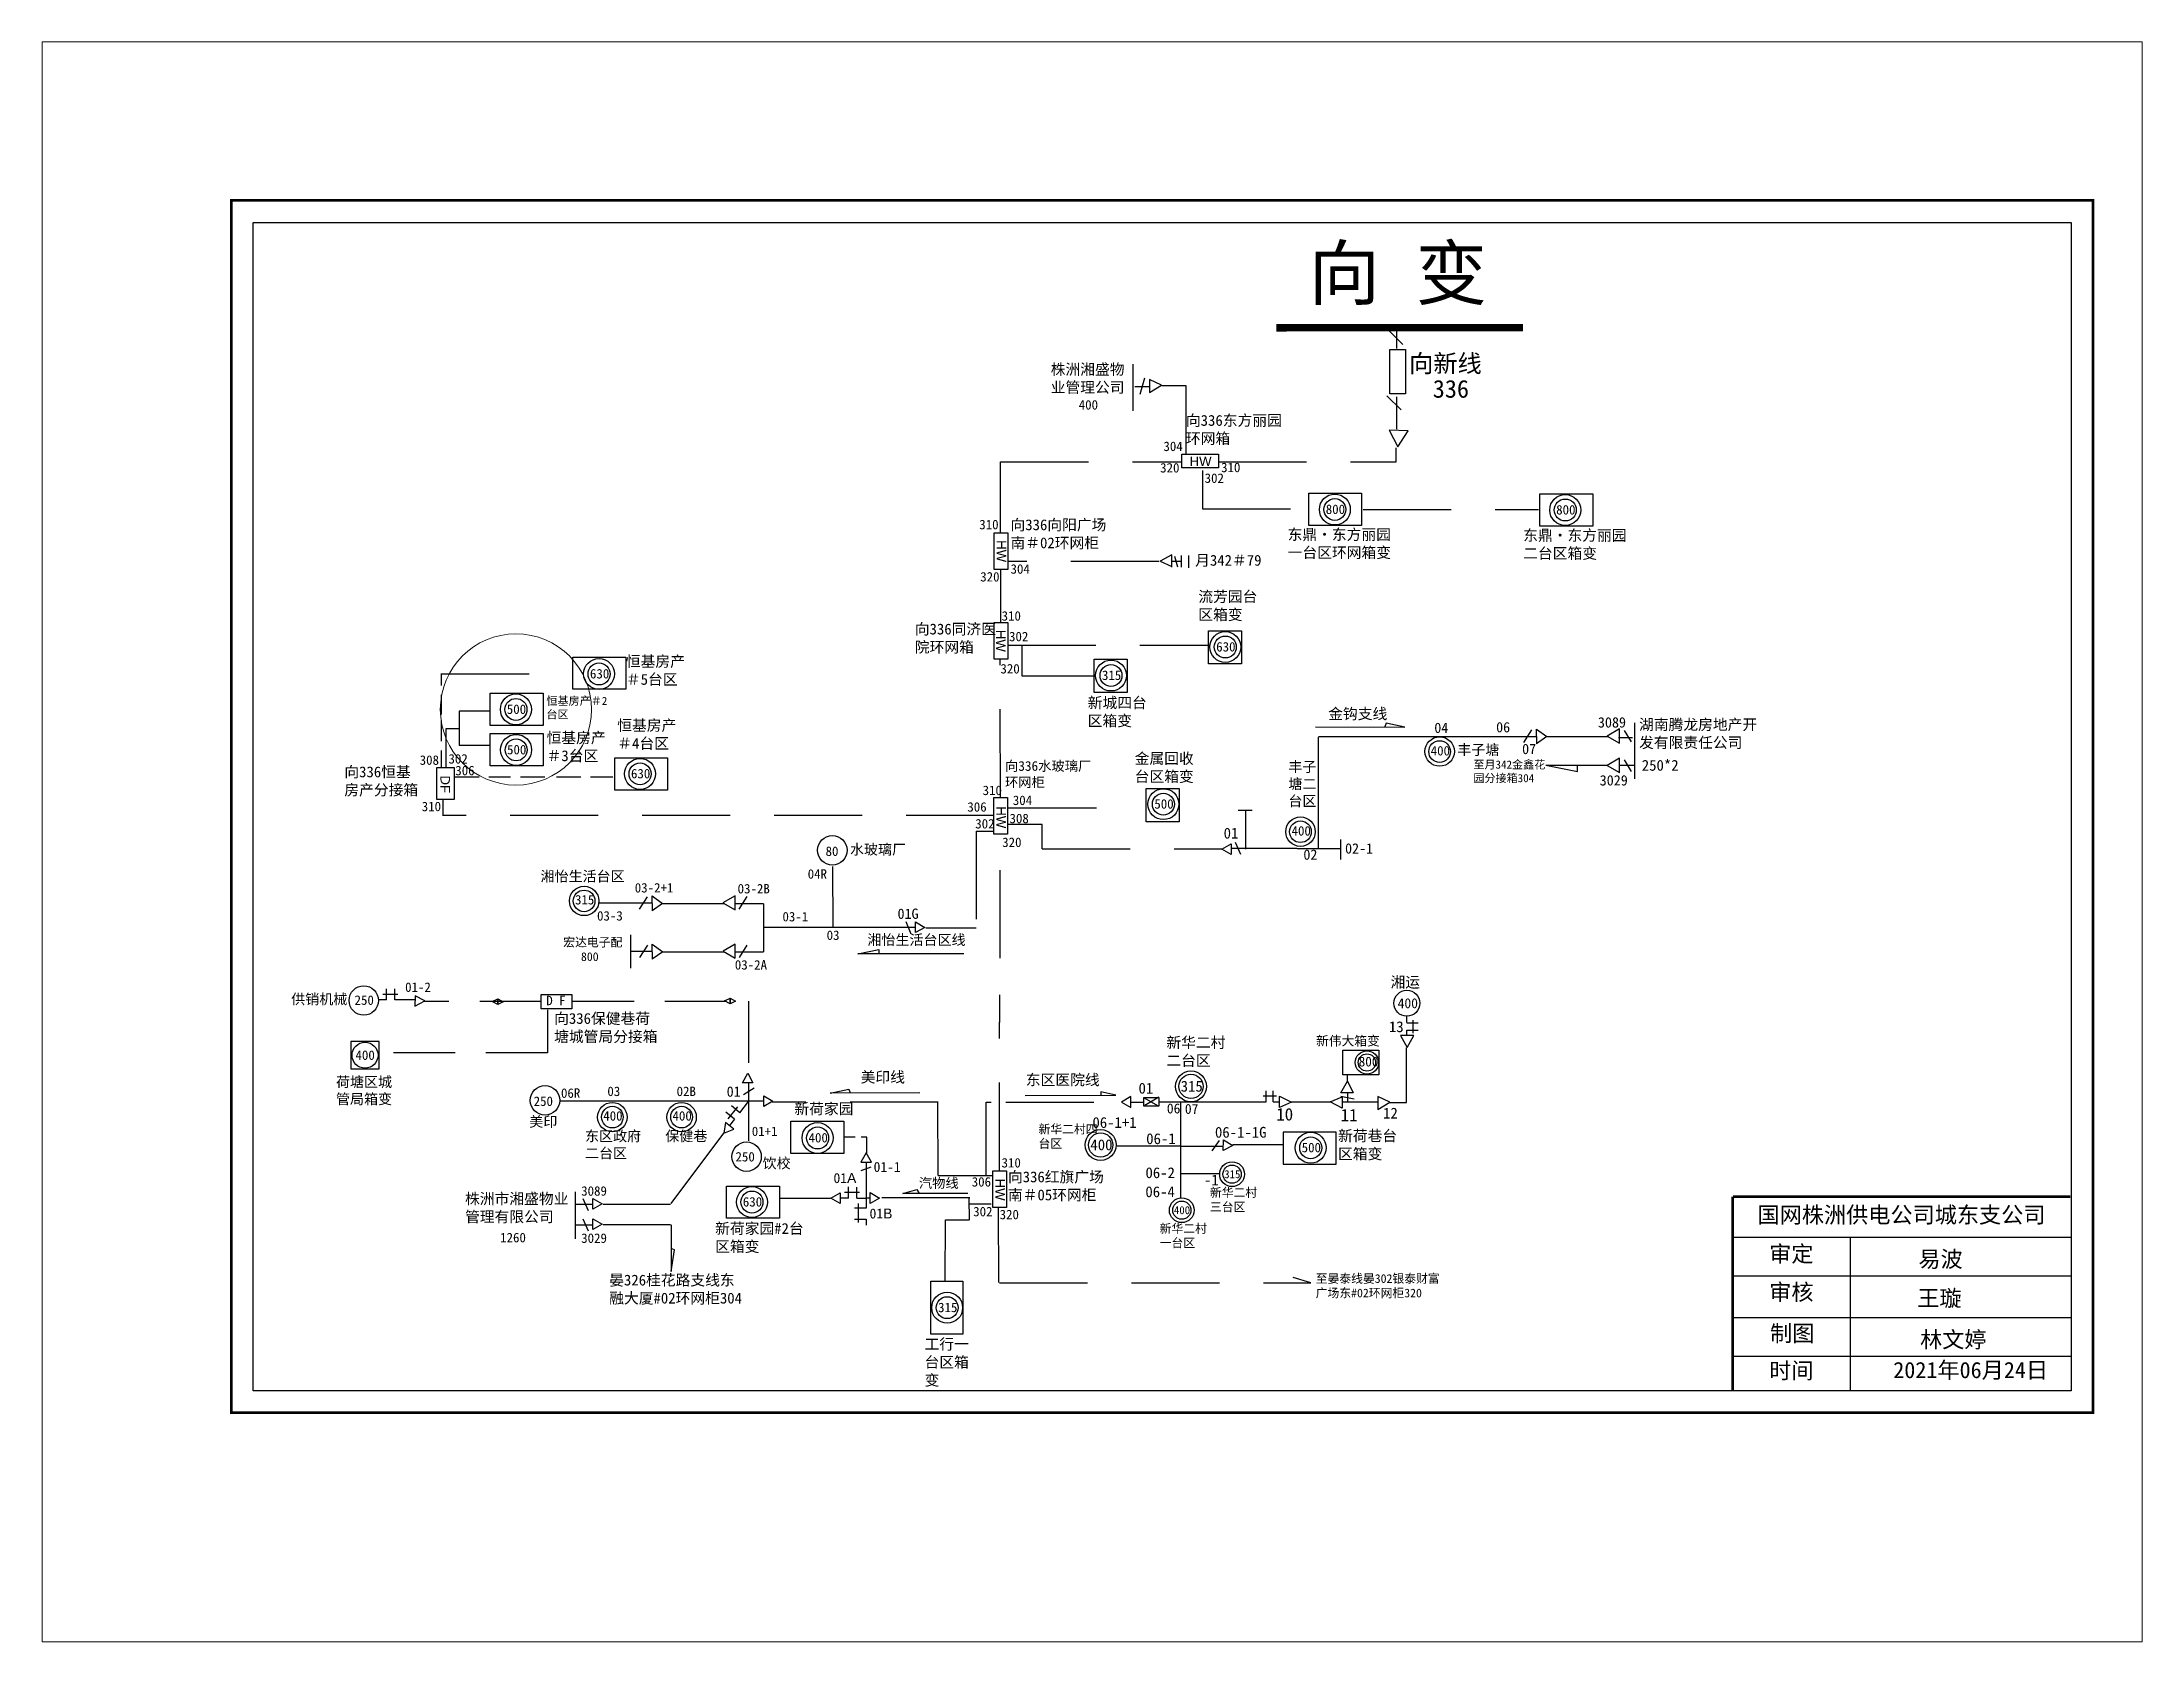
# Paper-space layout '布局1' of a CAD drawing. Extents: x 27 to 240, y 20 to 183.
# The model-space entities are those that its viewports show. They can reach past a viewport. Long polylines and large blocks are cut down to what shows.
import ezdxf

# ---------------------------------------------------------------- set-up
doc = ezdxf.new("R2010")
doc.units = 0
doc.header["$LTSCALE"] = 0.774411
doc.linetypes.add('ACAD_ISO02W100', pattern=[15, 12, -3])
doc.linetypes.add('DASHED2', pattern=[9.525, 6.35, -3.175])
doc.layers.get('0').update_dxf_attribs({"linetype": 'CONTINUOUS'})
doc.layers.add('0-RefEdit0', color=7, linetype='CONTINUOUS')
doc.layers.add('Layer2', color=1, linetype='CONTINUOUS')
doc.styles.add('SimSun_txtstyle_1.75_0_0', font='simsun.ttc', dxfattribs={"height": 1.748})
doc.styles.get("Standard").update_dxf_attribs({"font": '', "height": 2.5})
doc.styles.add('字体', font='simkai_0.ttf', dxfattribs={"height": 2.5})
doc.styles.add('宋体_txtstyle_2.00_0_0', font='SIMSUN.TTC', dxfattribs={"height": 2})
doc.styles.add('楷体_GB2312_txtstyle_1.50_0_0', font='SIMKAI.TTF', dxfattribs={"height": 1.5})
doc.styles.add('楷体_GB2312_txtstyle_3.00_0_0', font='simkai_0.ttf', dxfattribs={"height": 3})
doc.styles.get('Standard').set_extended_font_data('SimSun')

# ---------------------------------------------------------------- blocks, each defined once
blk = doc.blocks.new('A$C7642189F')
at = {"linetype": 'Continuous'}
for radius in [3.58, 2.63]:
    blk.add_circle((3.58, 3.58), radius, dxfattribs=at)

msp = doc.modelspace()

# ---------------------------------------------------------------- linework, layer by layer
at = {"linetype": 'Continuous'}
for p, q in [((182.78, 230.95), (180.18, 233.55)), ((182.47, 218.83), (179.87, 221.43)), ((8.43, 163.22), (14.12, 163.22)), ((8.46, 163.21), (8.46, 156.87)), ((166.65, 160.26), (183.2, 160.23)), ((179.73, 160.98), (179.5, 160.26)), ((183.2, 160.23), (179.73, 160.98)), ((206.59, 159.71), (205.12, 157.41)), ((207.49, 158.48), (207.49, 159.88)), ((8.43, 156.89), (14.12, 156.89)), ((167.2, 158.48), (207.49, 158.48)), ((167.22, 137.88), (167.22, 158.39)), ((207.49, 158.48), (207.49, 157.15)), ((7.49, 151.06), (12.16, 151.06)), ((13.92, 151.06), (17.91, 151.06)), ((19.75, 151.06), (24.27, 151.06)), ((26.41, 151.06), (30.94, 151.06)), ((32.7, 151.06), (36.84, 151.06)), ((152.37, 144.91), (154.95, 144.91)), ((151.14, 137.86), (163.2, 137.86)), ((43.2, 128.88), (41.72, 126.59)), ((44.1, 127.66), (44.1, 129.05)), ((44.1, 129.05), (46.02, 127.66)), ((61.59, 128.91), (60.12, 126.61)), ((44.1, 127.66), (44.1, 126.32)), ((46.02, 127.66), (44.1, 126.32)), ((92.6, 123.24), (64.67, 123.2)), ((43.22, 119.94), (41.75, 117.65)), ((44.13, 118.72), (44.13, 120.12)), ((44.13, 120.12), (46.05, 118.72)), ((44.13, 118.72), (44.13, 117.38)), ((46.05, 118.72), (44.13, 117.38)), ((61.62, 119.97), (60.15, 117.67)), ((82.09, 118.36), (85.97, 119.14)), ((101.67, 118.36), (82.09, 118.36)), ((85.97, 119.14), (85.97, 118.36)), ((-4.96, 109.82), (-6.45, 109.82)), ((-2.88, 110.86), (-5.67, 110.86)), ((-4.96, 109.82), (-4.96, 111.9)), ((-3.43, 109.82), (-3.43, 111.85)), ((0.29, 110.58), (0.25, 108.68)), ((0.25, 108.68), (2.11, 109.66)), ((2.11, 109.66), (0.29, 110.58)), ((14.57, 109.54), (15.57, 110.03)), ((15.57, 108.99), (14.57, 109.54)), ((15.57, 110.03), (15.57, 108.99)), ((15.59, 109.01), (15.59, 110.05)), ((15.59, 110.05), (16.6, 109.5)), ((16.6, 109.5), (15.59, 109.01)), ((57.5, 109.65), (58.51, 110.13)), ((58.51, 109.09), (57.5, 109.65)), ((58.51, 110.13), (58.51, 109.09)), ((58.53, 109.12), (58.53, 110.16)), ((58.53, 110.16), (59.53, 109.6)), ((59.53, 109.6), (58.53, 109.12)), ((183.56, 105.67), (183.56, 106.79)), ((183.56, 105.59), (185.62, 105.59)), ((184.67, 106.1), (184.67, 103.7)), ((184.81, 103.25), (182.4, 103.25)), ((182.4, 103.25), (183.59, 101.03)), ((183.56, 104.25), (185.61, 104.25)), ((183.56, 103.27), (183.56, 104.25)), ((183.59, 101.03), (184.81, 103.25)), ((60.79, 94.49), (61.8, 96.32)), ((62.69, 94.49), (60.79, 94.49)), ((61.8, 96.32), (62.69, 94.49)), ((61.9, 94.54), (61.9, 83.81)), ((76.99, 92.61), (80.46, 93.36)), ((80.46, 93.36), (80.69, 92.64)), ((59.85, 90.05), (58.09, 87.88)), ((60.31, 88.96), (58.74, 90.24)), ((93.54, 92.65), (76.99, 92.61)), ((113.01, 92.19), (129.76, 92.22)), ((127.01, 92.83), (127.01, 92.22)), ((129.76, 92.22), (127.01, 92.83)), ((137.79, 90.98), (157.55, 90.98)), ((141.74, 90.97), (141.74, 73.31)), ((157.02, 92.12), (159.43, 92.12)), ((157.54, 91), (157.54, 93.06)), ((158.87, 91), (158.87, 93.05)), ((158.87, 90.98), (160.05, 90.98)), ((162.28, 90.98), (169.35, 90.98)), ((171.6, 90.98), (178.11, 90.98)), ((180.4, 90.96), (178.17, 92)), ((178.17, 92), (178.17, 89.59)), ((178.17, 89.59), (180.4, 90.96)), ((59.34, 87.78), (57.73, 89.09)), ((59.34, 87.78), (58.41, 86.62)), ((141.76, 82.83), (149.41, 82.83)), ((147.55, 81.93), (148.92, 83.88)), ((83.64, 79.66), (83.64, 71.36)), ((141.76, 77.75), (148.79, 77.75)), ((82.43, 74.27), (79.64, 74.27)), ((80.35, 73.23), (80.35, 75.31)), ((81.89, 73.23), (81.89, 75.25)), ((90.39, 74.04), (92.99, 74.8)), ((102.45, 74.04), (90.39, 74.04)), ((92.99, 74.8), (93.45, 74.04)), ((33.06, 72.01), (29.88, 72.01)), ((80.35, 73.23), (78.87, 73.23)), ((83.64, 71.36), (81.48, 71.36)), ((82.22, 68.68), (82.22, 72.19)), ((84.39, 73.23), (83.66, 73.23)), ((102.6, 73.27), (102.65, 69.15)), ((33.06, 68.23), (29.88, 68.23)), ((81.48, 69.35), (83.64, 69.35)), ((83.64, 69.35), (83.64, 68.23)), ((243.8, 65.98), (306.16, 65.98)), ((265.44, 65.97), (265.44, 37.64)), ((243.8, 58.88), (306.16, 58.88)), ((243.8, 51.13), (306.16, 51.13)), ((243.8, 44.02), (306.16, 44.02))]:
    msp.add_line(p, q, dxfattribs=at)
at = {"linetype": 'ACAD_ISO02W100'}
for p, q in [((181.67, 230.16), (181.68, 234.22)), ((225.59, 161.05), (225.59, 150.71)), ((209.21, 153.18), (220.49, 153.18))]:
    msp.add_line(p, q, dxfattribs=at)
for p, q in [((132.89, 227.3), (132.89, 218.7)), ((133.3, 223.19), (135.94, 223.19)), ((135.1, 224.73), (134.23, 221.67)), ((135.97, 224.46), (135.97, 222.06)), ((138.21, 223.43), (135.97, 224.46)), ((135.97, 222.06), (138.21, 223.43)), ((138.25, 223.34), (142.72, 223.34)), ((153.79, 137.67), (153.79, 144.93)), ((149.35, 137.71), (151.07, 138.7)), ((151.07, 136.71), (149.35, 137.71)), ((151.07, 138.7), (151.07, 136.71)), ((77.55, 123.35), (77.49, 134.5)), ((44.07, 127.71), (34.25, 127.71)), ((64.66, 127.61), (64.66, 118.69)), ((92.73, 122.26), (92.79, 124.25)), ((92.79, 124.25), (94.48, 123.21)), ((94.48, 123.21), (92.73, 122.26)), ((64.69, 91.12), (27.09, 91.12)), ((64.71, 90.14), (64.71, 92.12)), ((64.71, 92.12), (66.43, 91.13)), ((66.43, 91.13), (64.71, 90.14)), ((132.55, 91.96), (130.83, 90.97)), ((130.83, 90.97), (132.55, 89.98)), ((132.55, 89.98), (132.55, 91.96)), ((57.65, 87.2), (57.34, 85.24)), ((57.34, 85.24), (59.19, 85.94)), ((59.19, 85.94), (57.65, 87.2)), ((83.62, 81.55), (82.63, 79.83)), ((84.62, 79.83), (83.62, 81.55)), ((141.76, 82.83), (130.03, 82.83)), ((82.63, 79.83), (84.62, 79.83)), ((77.13, 73.22), (78.85, 74.21)), ((78.85, 74.21), (78.85, 72.23)), ((84.41, 72.24), (84.41, 74.22)), ((84.41, 74.22), (86.13, 73.23)), ((33.14, 73.15), (34.86, 72.16)), ((33.14, 71.17), (33.14, 73.15)), ((34.86, 72.16), (33.14, 71.17)), ((78.85, 72.23), (77.13, 73.22)), ((86.13, 73.23), (84.41, 72.24)), ((33.14, 67.39), (33.14, 69.38)), ((33.14, 69.38), (34.86, 68.39)), ((34.86, 68.39), (33.14, 67.39))]:
    msp.add_line(p, q)
at = {"linetype": 'DASHED2'}
for p, q in [((142.72, 223.34), (142.72, 210.61)), ((108.45, 196.1), (108.45, 209.28)), ((108.45, 209.28), (142, 209.28)), ((145.8, 207.62), (145.8, 200.57)), ((148.74, 209.28), (181.57, 209.28)), ((145.8, 200.57), (165.26, 200.57)), ((175.49, 200.42), (207.87, 200.42)), ((109.8, 175.39), (146.99, 175.39)), ((112.38, 175.38), (112.38, 169.7)), ((108.44, 147.3), (108.42, 172.72)), ((5.13, 170.06), (29.42, 170.06)), ((112.38, 169.7), (126.04, 169.7)), ((209.42, 158.48), (220.79, 158.48)), ((109.92, 145.32), (134.05, 145.32)), ((103.98, 141.02), (103.98, 123.08)), ((103.98, 141.02), (107.25, 141.02)), ((108.42, 117.54), (108.42, 140.61)), ((116.15, 137.75), (149.32, 137.75)), ((151.85, 138.99), (152.82, 136.76)), ((46.02, 127.66), (57.39, 127.66)), ((64.66, 127.61), (59.4, 127.61)), ((91.95, 121.99), (91.04, 124.25)), ((40.1, 121.86), (40.1, 115.71)), ((103.98, 123.1), (94.65, 123.1)), ((44.16, 118.77), (40.18, 118.77)), ((46.05, 118.72), (57.42, 118.72)), ((64.69, 118.67), (59.43, 118.67)), ((108.25, 78.3), (108.3, 105.7)), ((183.5, 90.88), (183.5, 100.95)), ((62.97, 93.55), (61, 92.27)), ((96.92, 90.97), (66.29, 90.97)), ((96.93, 77.39), (96.91, 90.97)), ((105.79, 90.97), (106.77, 90.97)), ((105.8, 77.4), (105.8, 90.93)), ((109.44, 90.97), (130.82, 90.97)), ((180.4, 90.88), (183.5, 90.88)), ((57.3, 85.2), (47.49, 72.12)), ((151.41, 83.09), (160.82, 83.09)), ((96.93, 77.39), (107.12, 77.39)), ((32.36, 70.87), (31.38, 73.1)), ((35.07, 72.11), (47.5, 72.11)), ((67.6, 73.2), (77.01, 73.2)), ((102.78, 73.27), (86.27, 73.27)), ((106.73, 72.08), (102.67, 72.08)), ((108.15, 57.61), (108.1, 71.44)), ((32.36, 67.1), (31.38, 69.33)), ((35.07, 68.34), (47.5, 68.34)), ((98.22, 69.21), (98.18, 57.88)), ((102.61, 69.16), (98.29, 69.16)), ((108.27, 57.54), (165.83, 57.54))]:
    msp.add_line(p, q, dxfattribs=at)
at = {"color": 7, "linetype": 'Continuous'}
for p, q in [((181.68, 215.27), (181.68, 221.27)), ((181.57, 209.28), (181.57, 211.84)), ((6.07, 160.01), (8.46, 160.01)), ((6.07, 152.7), (6.07, 160.01)), ((163.28, 137.8), (167.87, 137.8)), ((167.84, 137.82), (171.35, 137.82)), ((171.34, 135.75), (171.34, 139.46)), ((-3.46, 109.93), (0.25, 109.93)), ((60.32, 88.97), (61.89, 91.09)), ((132.55, 90.94), (134.89, 90.94)), ((137.63, 90.21), (134.97, 91.74)), ((135.13, 90.37), (137.71, 91.9)), ((81.63, 84.46), (79.51, 84.46)), ((83.75, 84.46), (82.74, 84.46)), ((83.75, 81.36), (83.75, 84.46)), ((84.49, 78.92), (82.65, 78.27)), ((81.9, 73.22), (83.63, 73.22))]:
    msp.add_line(p, q, dxfattribs=at)
at = {"color": 0, "linetype": 'Continuous'}
for p, q in [((140.1, 192.05), (137.94, 190.92)), ((137.94, 190.92), (140.1, 189.9)), ((140.1, 189.79), (140.1, 192.05)), ((143.26, 189.69), (143.26, 191.96)), ((207.49, 159.88), (209.42, 158.48)), ((209.42, 158.48), (207.49, 157.15)), ((29.88, 74.39), (29.88, 65.71)), ((47.6, 68.28), (47.6, 59.66)), ((47.6, 59.66), (48.26, 63.64)), ((48.26, 63.64), (47.61, 63.88)), ((165.78, 57.59), (162.52, 58.54))]:
    msp.add_line(p, q, dxfattribs=at)
at = {"color": 0, "linetype": 'DASHED2'}
for p, q in [((108.49, 189.38), (108.49, 179.45)), ((107.29, 143.89), (5.36, 143.89)), ((5.47, 143.96), (5.47, 146.99)), ((108.32, 105.67), (108.32, 110.76))]:
    msp.add_line(p, q, dxfattribs=at)
at = {"linetype": 'ACAD_ISO02W100', "ltscale": 2}
for p, q in [((223.67, 159.63), (225.01, 157.49)), ((225.25, 158.27), (222.65, 158.27)), ((225.58, 153.14), (222.98, 153.14)), ((223.67, 154.21), (225.01, 152.06))]:
    msp.add_line(p, q, dxfattribs=at)
at = {"color": 0, "linetype": 'ACAD_ISO02W100'}
for p, q in [((116.15, 142.22), (109.78, 142.22)), ((116.15, 137.75), (116.15, 142.22))]:
    msp.add_line(p, q, dxfattribs=at)
at = {"color": 1, "linetype": 'DASHED2'}
msp.add_line((116.15, 142.22), (116.15, 142.22), dxfattribs=at)
at = {"color": 7, "linetype": 'DASHED2', "ltscale": 0.7}
for p, q in [((23.62, 109.52), (2.02, 109.52)), ((29.37, 109.61), (61.76, 109.61)), ((61.88, 109.61), (61.88, 96.06)), ((24.77, 108.02), (24.77, 100.05)), ((24.77, 100.05), (-6.04, 100.05))]:
    msp.add_line(p, q, dxfattribs=at)
at = {"linetype": 'Continuous', "const_width": 0.5}
msp.add_lwpolyline([(-33.64, 257.54), (310.34, 257.54), (310.34, 33.57), (-33.64, 33.57)], close=True, dxfattribs=at)
at = {"linetype": 'Continuous'}
for points in [[(-29.59, 253.49), (306.29, 253.49), (306.29, 37.62), (-29.59, 37.62)], [(183.29, 230.02), (183.29, 221.81), (180.37, 221.81), (180.37, 230.02)], [(141.98, 208.15), (141.98, 210.68), (148.76, 210.68), (148.76, 208.15)], [(165.41, 197.51), (165.41, 203.45), (175.18, 203.45), (175.18, 197.51)], [(208.13, 197.37), (208.13, 203.31), (217.91, 203.31), (217.91, 197.37)], [(107.29, 196.16), (109.81, 196.16), (109.81, 189.38), (107.29, 189.38)], [(107.29, 179.55), (109.81, 179.55), (109.81, 172.76), (107.29, 172.76)], [(29.45, 167.22), (29.45, 173.16), (39.22, 173.16), (39.22, 167.22)], [(14.19, 160.56), (14.19, 166.5), (23.96, 166.5), (23.96, 160.56)], [(14.19, 153.09), (14.19, 159.03), (23.96, 159.03), (23.96, 153.09)], [(37.18, 148.61), (37.18, 154.55), (46.95, 154.55), (46.95, 148.61)], [(107.25, 147.26), (109.78, 147.26), (109.78, 140.47), (107.25, 140.47)], [(79.5, 87.42), (79.5, 81.47), (69.73, 81.47), (69.73, 87.42)], [(160.7, 85.4), (160.7, 79.46), (170.48, 79.46), (170.48, 85.4)], [(107.07, 78.28), (109.6, 78.28), (109.6, 71.49), (107.07, 71.49)], [(57.85, 69.5), (57.85, 75.44), (67.62, 75.44), (67.62, 69.5)], [(95.58, 57.87), (101.52, 57.87), (101.52, 48.1), (95.58, 48.1)]]:
    msp.add_lwpolyline(points, close=True, dxfattribs=at)
for points, const_width in [([(205.02, 234.05), (159.42, 234.02)], 1.38), ([(243.76, 73.48), (243.76, 37.76)], 0.5), ([(243.8, 73.48), (306.16, 73.48)], 0.5)]:
    msp.add_lwpolyline(points, dxfattribs=dict(at, const_width=const_width))
for points in [[(181.88, 212.03), (183.76, 214.96), (180.28, 215.13)], [(151.37, 82.93), (149.62, 81.99), (149.69, 83.98)]]:
    msp.add_lwpolyline(points, close=True)
at = {"linetype": 'DASHED2'}
for points in [[(146.91, 178.04), (153.01, 178.04), (153.01, 171.91), (146.91, 171.91)], [(125.8, 172.77), (131.89, 172.77), (131.89, 166.64), (125.8, 166.64)], [(135.36, 148.87), (141.46, 148.87), (141.46, 142.74), (135.36, 142.74)]]:
    msp.add_lwpolyline(points, close=True, dxfattribs=at)
at = {"linetype": 'ACAD_ISO02W100'}
for points in [[(220.57, 158.59), (222.83, 157.29), (222.83, 159.9)], [(220.57, 153.17), (222.83, 151.87), (222.83, 154.48)], [(57.17, 127.77), (59.43, 126.47), (59.43, 129.07)], [(57.2, 118.83), (59.46, 117.53), (59.46, 120.13)]]:
    msp.add_lwpolyline(points, close=True, dxfattribs=at)
at = {"color": 0, "linetype": 'Continuous'}
msp.add_lwpolyline([(4.32, 152.78), (7.5, 152.78), (7.5, 146.89), (4.32, 146.89)], close=True, dxfattribs=at)
at = {"color": 0, "linetype": 'DASHED2'}
msp.add_lwpolyline([(23.61, 110.83), (29.26, 110.83), (29.26, 108.17), (23.61, 108.17)], close=True, dxfattribs=at)
at = {"color": 0, "linetype": 'ByBlock'}
msp.add_lwpolyline([(-6.33, 102.13), (-11.6, 102.13), (-11.6, 97.12), (-6.33, 97.12)], close=True, dxfattribs=at)
at = {"color": 7}
for points in [[(172.56, 94.82), (173.64, 92.66), (171.35, 92.66)], [(162.24, 90.92), (160.04, 89.98), (160.04, 92.07)], [(169.39, 91), (171.59, 91.93), (171.59, 89.84)]]:
    msp.add_lwpolyline(points, close=True, dxfattribs=at)
at = {"color": 7, "linetype": 'Continuous'}
msp.add_lwpolyline([(134.97, 91.82), (137.71, 91.82), (137.71, 90.21), (134.97, 90.21)], close=True, dxfattribs=at)
for centre, radius in [((170.24, 200.44), 2.86), ((170.24, 200.44), 2.03), ((212.81, 200.35), 2.86), ((212.81, 200.35), 2.03), ((150, 175.04), 2.86), ((150, 175.04), 2.03), ((34.29, 170.06), 2.86), ((34.29, 170.06), 2.03), ((128.88, 169.77), 2.86), ((128.88, 169.77), 2.03), ((18.93, 163.5), 2.86), ((18.93, 163.5), 2.03), ((18.97, 156.03), 2.86), ((18.97, 156.03), 2.03), ((41.87, 151.6), 2.86), ((41.87, 151.6), 2.03), ((138.56, 146), 2.86), ((138.56, 146), 2.03), ((183.55, 109.22), 2.4), ((-8.95, 99.61), 2.4), ((143.66, 93.85), 2.24), ((74.67, 84.33), 2.86), ((74.67, 84.33), 2.03), ((165.78, 82.51), 2.86), ((126.96, 83.03), 2.24), ((165.78, 82.51), 2.03), ((62.54, 72.49), 2.86), ((62.54, 72.49), 2.03), ((98.61, 52.97), 2.86), ((98.61, 52.97), 2.03)]:
    msp.add_circle(centre, radius)
at = {"color": 12, "linetype": 'Continuous', "lineweight": 0, "ltscale": 0.824138, "true_color": 0xc00000}
msp.add_circle((18.93, 163.5), 13.97, dxfattribs=at)
at = {"linetype": 'Continuous'}
for centre, radius in [((189.6, 155.72), 2.72), ((189.6, 155.72), 2), ((163.89, 140.91), 2.72), ((77.39, 137.48), 2.72), ((163.89, 140.91), 2), ((31.53, 128.12), 2.72), ((31.53, 128.12), 2), ((-9.18, 109.73), 2.72), ((24.31, 91.27), 2.72), ((143.66, 93.85), 2.86), ((36.75, 88.18), 2.72), ((36.75, 88.18), 2), ((49.54, 88.18), 2.72), ((49.54, 88.18), 2), ((126.96, 83.03), 2.86), ((61.55, 80.87), 2.72)]:
    msp.add_circle(centre, radius, dxfattribs=at)
at = {"color": 7}
for radius in [2.16, 1.6]:
    msp.add_circle((176.17, 98.27), radius, dxfattribs=at)
at = {"layer": '0-RefEdit0', "color": 0, "linetype": 'DASHED2'}
msp.add_line((137.75, 190.82), (109.91, 190.82), dxfattribs=at)
at = {"layer": '0-RefEdit0', "color": 0, "linetype": 'Continuous'}
for p, q in [((141.79, 190.83), (140.05, 190.83)), ((140.59, 191.84), (141.16, 189.88)), ((141.83, 191.96), (141.83, 189.76))]:
    msp.add_line(p, q, dxfattribs=at)
at = {"layer": '0-RefEdit0', "linetype": 'Continuous'}
for p, q in [((5.11, 170.14), (5.11, 167.92)), ((5.11, 166.23), (5.11, 162.55)), ((5.11, 161.48), (5.11, 157.65)), ((5.11, 155.89), (5.11, 152.67))]:
    msp.add_line(p, q, dxfattribs=at)
at = {"layer": '0-RefEdit0', "linetype": 'ACAD_ISO02W100'}
for p, q in [((209.21, 153.18), (215.1, 152.06)), ((215.1, 152.06), (215.1, 153.05))]:
    msp.add_line(p, q, dxfattribs=at)
at = {"layer": '0-RefEdit0', "color": 7, "ltscale": 2}
for p, q in [((172.55, 94.74), (172.56, 95.97)), ((171.36, 92.02), (173.83, 91.56)), ((172.55, 92.68), (172.55, 90.99))]:
    msp.add_line(p, q, dxfattribs=at)
msp.add_lwpolyline([(171.74, 100.57), (178.36, 100.57), (178.36, 95.98), (171.74, 95.98)], close=True, dxfattribs=at)

# ---------------------------------------------------------------- block references
at = {"linetype": 'Continuous', "xscale": 0.6400000000000091, "yscale": 0.6400000000000091, "zscale": 0.6400000000000091}
for p in [(148.96, 75.34), (139.67, 68.69)]:
    msp.add_blockref('A$C7642189F', p, dxfattribs=at)

# ---------------------------------------------------------------- texts
at = {"linetype": 'ACAD_ISO02W100'}
for s, p in [('3089', (218.84, 160.16)), ('3029', (219.17, 149.45))]:
    msp.add_text(s, height=1.909, dxfattribs=at).set_placement(p)
at = {"linetype": 'ACAD_ISO02W100', "style": '字体'}
msp.add_text('250*2', height=2, dxfattribs=at).set_placement((226.95, 152.18))
at = {"linetype": 'Continuous', "attachment_point": 1}
for s, insert, char_height, width, style in [('向 变', (165.37, 248.98), 9.675, 34.3881, '字体'), ('国网株洲供电公司城东支公司', (248.34, 71.63), 3, 82.0179, '楷体_GB2312_txtstyle_3.00_0_0'), ('审定', (250.49, 64.42), 3, 23.4615, '字体'), ('{\\fSimSun|b0|i0|c134|p2;易波}', (278.06, 63.46), 3, 23.4615, '楷体_GB2312_txtstyle_3.00_0_0'), ('审核', (250.49, 57.36), 3, 23.4615, '字体'), ('{\\fSimSun|b0|i0|c134|p2;王璇}', (277.86, 56.23), 3, 33.0539, '楷体_GB2312_txtstyle_3.00_0_0'), ('制图', (250.66, 49.73), 3, 23.4615, '字体'), ('{\\fSimSun|b0|i0|c134|p2;林文婷}', (278.36, 48.57), 3, 38.1059, '楷体_GB2312_txtstyle_3.00_0_0'), ('时间', (250.49, 42.85), 3, 23.4615, '字体'), ('2021{\\fSimSun|b0|i0|c134|p2;年}06{\\fSimSun|b0|i0|c134|p2;月24日}', (273.41, 42.95), 3, 28.668, '楷体_GB2312_txtstyle_3.00_0_0')]:
    msp.add_mtext(s, dxfattribs=dict(at, insert=insert, char_height=char_height, width=width, style=style))
for s, insert, char_height, width in [('向{\\fSimSun|b0|i0|c134|p32;新线}', (183.95, 229.07), 3.2825, 25.1468), ('336', (188.33, 224.38), 3.283, 7.4256)]:
    msp.add_mtext(s, dxfattribs=dict(at, insert=insert, char_height=char_height, width=width))
at = {"attachment_point": 1}
for s, insert, char_height, width, style in [('株洲湘盛物业管理公司', (117.74, 227.35), 2, 15.415, '字体'), ('东鼎·东方丽园\\P一台区环网箱变', (161.52, 196.83), 2, 30.6074, '字体'), ('东鼎·东方丽园\\P二台区箱变', (205.04, 196.68), 2, 30.6074, '字体'), ('{\\fSimSun|b0|i0|c134|p2;流芳园台区箱变}', (145.01, 185.36), 2, 13.1434, '字体'), ('恒基房产＃5台区', (39.25, 173.39), 2, 12.167, '字体'), ('恒基房产＃2台区', (24.57, 165.83), 1.5, 12.167, '楷体_GB2312_txtstyle_1.50_0_0'), ('{\\fSimSun|b0|i0|c134|p2;新城四台区箱变}', (124.58, 165.75), 2, 13.1434, '字体'), ('\\pt14;金钩支线', (169.01, 163.71), 2, 18.9067, '字体'), ('恒基房产＃3台区', (24.6, 159.28), 2, 12.167, '字体'), ('{\\fSimSun|b0|i0|c134|p2;恒基房产＃}4{\\fSimSun|b0|i0|c134|p2;台区}', (37.66, 161.57), 2, 11.4847, '字体'), ('金属回收台区箱变', (133.26, 155.45), 2, 11.9099, '字体'), ('01', (149.69, 141.64), 2, 16.6944, '字体'), ('水玻璃厂', (80.65, 138.59), 1.9, 12.4862, '字体'), ('湘怡生活台区', (23.48, 133.63), 1.9, 22.3806, '字体'), ('01G', (89.44, 126.71), 1.9, 20.7005, '字体'), ('{\\fSimSun|b0|i0|c134|p2;宏达电子配\\P   800}', (27.68, 121.29), 1.6, 11.7039, '字体'), ('{\\fSimSun|b0|i0|c134|p2;湘怡生活台区线}', (83.87, 121.89), 1.9, 24.8807, '字体'), ('供销机械', (-22.59, 110.93), 1.9, 12.4862, '字体'), ('{\\fSimSun|b0|i0|c134|p2;向336保健巷荷塘城管局分接箱}', (25.99, 107.41), 2, 20.0721, '字体'), ('13', (180.23, 105.88), 2, 23.7062, '字体'), ('新华二村二台区', (139.11, 102.97), 2, 11.9645, '字体'), ('荷塘区城管局箱变', (-14.31, 95.64), 1.9, 12.4862, '字体'), ('01', (57.87, 93.85), 1.9, 12.4862, '字体'), ('美印线', (82.63, 96.58), 2, 15.1147, '字体'), ('东区医院线', (113.15, 96.08), 2, 15.1147, '字体'), ('01', (133.97, 94.52), 2, 18.4291, '字体'), ('400', (47.86, 89.28), 1.748, 3.6767, 'SimSun_txtstyle_1.75_0_0'), ('新荷家园', (70.38, 90.73), 2, 18.2044, '字体'), ('美印', (21.41, 88.29), 1.9, 12.4862, '字体'), ('新华二村四台区', (115.49, 86.75), 1.6, 11.9645, '字体'), ('新荷巷{\\f\uffbfﾬￌﾣﾤ_GB2312|b0|i0|c134|p32;台区}箱变', (170.83, 85.73), 2, 11.0796, '字体'), ('汽物线', (93.38, 76.9), 1.8, 28.7569, '字体'), ('{\\fSimSun|b0|i0|c134|p2;新华二村三台区}', (147.16, 75.04), 1.6, 10.5147, '字体'), ('{\\fSimSun|b0|i0|c134|p2;新荷家园#2台区箱变}', (55.74, 68.61), 2, 18.2044, '字体'), ('新华二村一台区', (137.87, 68.39), 1.6, 10.5147, '字体'), ('{\\fSimSun|b0|i0|c134|p2;至晏泰线晏302银泰财富广场东#02环网柜320}', (166.7, 59.15), 1.6, 23.1536, '字体'), ('工行一台区箱变', (94.44, 47.24), 2, 10.47, '字体')]:
    msp.add_mtext(s, dxfattribs=dict(at, insert=insert, char_height=char_height, width=width, style=style))
for s, insert, char_height, width in [('400', (122.92, 220.66), 1.748, 3.6767), ('{\\fSimSun|b0|i0|c134|p32;304}', (138.57, 212.99), 1.748, 3.6767), ('{\\fArial|b0|i0|c0|p32;HW}', (143.4, 210.22), 1.748, 3.6767), ('{\\fSimSun|b0|i0|c134|p32;320}', (137.96, 209.03), 1.748, 3.6767), ('{\\fSimSun|b0|i0|c134|p32;302}', (146.18, 207.11), 1.748, 3.6767), ('{\\fSimSun|b0|i0|c134|p32;310}', (149.22, 209.09), 1.748, 3.6767), ('{\\fSimSun|b0|i0|c134|p32;310}', (104.54, 198.54), 1.748, 3.6767), ('800', (168.56, 201.36), 1.748, 3.6767), ('800', (211.13, 201.27), 1.748, 3.6767), ('{\\fSimSun|b0|i0|c134|p32;304}', (110.32, 190.33), 1.748, 3.6767), ('{\\fSimSun|b0|i0|c134|p32;320}', (104.72, 188.89), 1.748, 3.6767), ('{\\fSimSun|b0|i0|c134|p32;310}', (108.67, 181.65), 1.748, 3.6767), ('{\\fSimSun|b0|i0|c134|p32;302}', (110.04, 177.85), 1.748, 3.6767), ('630', (148.32, 175.96), 1.748, 3.6767), ('630', (32.61, 170.98), 1.748, 3.6767), ('{\\fSimSun|b0|i0|c134|p32;320}', (108.45, 171.9), 1.748, 3.6767), ('315', (127.21, 170.69), 1.748, 3.6767), ('500', (17.25, 164.42), 1.748, 3.6767), ('{\\fSimSun|b0|i0|c134|p32;302}', (6.47, 155.25), 1.748, 3.6767), ('500', (17.29, 156.95), 1.748, 3.6767), ('400', (187.95, 156.75), 1.748, 3.6767), ('{\\fSimSun|b0|i0|c134|p32;308}', (1.15, 155.02), 1.748, 3.6767), ('{\\fSimSun|b0|i0|c134|p32;306}', (7.73, 153.09), 1.748, 3.6767), ('630', (40.19, 152.52), 1.748, 3.6767), ('310', (105.16, 149.43), 1.748, 3.6767), ('304', (110.74, 147.59), 1.748, 3.6767), ('306', (102.34, 146.36), 1.748, 3.6767), ('308', (110.13, 144.23), 1.748, 3.6767), ('500', (136.89, 146.92), 1.748, 3.6767), ('{\\fSimSun|b0|i0|c134|p32;302}', (103.8, 143.26), 1.748, 3.6767), ('{\\fSimSun|b0|i0|c134|p32;320}', (108.78, 139.83), 1.748, 3.6767), ('400', (162.24, 141.94), 1.748, 3.6767), ('80', (76.14, 138.18), 1.748, 3.6767), ('04R', (72.84, 133.98), 1.748, 12.4862), ('315', (29.85, 129.22), 1.748, 3.6767), ('03-2+1', (40.89, 131.43), 1.748, 3.6767), ('03-2B', (59.89, 131.26), 1.748, 3.6767), ('03-3', (33.92, 126.24), 1.748, 3.6767), ('03-1', (68.18, 126.09), 1.748, 3.6767), ('03', (76.34, 122.66), 1.748, 12.4862), ('03-2A', (59.38, 117.19), 1.748, 3.6767), ('01-2', (-1.54, 113.06), 1.748, 3.6767), ('250', (-10.88, 110.67), 1.748, 3.6767), ('400', (181.84, 110.14), 1.84, 3.8702), ('400', (-10.71, 100.5), 1.748, 3.6767), ('06R', (27.26, 93.49), 1.748, 3.6767), ('03', (35.83, 93.82), 1.748, 3.6767), ('02B', (48.62, 93.82), 1.748, 3.6767), ('250', (22.21, 91.99), 1.748, 3.6767), ('400', (35.07, 89.28), 1.748, 3.6767), ('06', (139.2, 90.7), 1.84, 3.8702), ('07', (142.53, 90.62), 1.84, 11.6694), ('01+1', (62.51, 86.43), 1.748, 3.6767), ('250', (59.5, 81.73), 1.748, 3.6767), ('400', (73, 85.25), 1.748, 3.6767), ('500', (164.11, 83.43), 1.748, 3.6767), ('01-1', (85.02, 79.9), 1.84, 3.8702), ('{\\fSimSun|b0|i0|c134|p32;310}', (108.66, 80.62), 1.748, 3.6767), ('315', (149.79, 78.37), 1.472, 3.0961), ('3089', (30.99, 75.41), 1.748, 3.6767), ('{\\fSimSun|b0|i0|c134|p32;306}', (103.15, 77.1), 1.748, 9.5752), ('630', (60.86, 73.41), 1.748, 3.6767), ('{\\fSimSun|b0|i0|c134|p32;302}', (103.42, 71.6), 1.748, 3.6767), ('{\\fSimSun|b0|i0|c134|p32;320}', (108.3, 71.06), 1.748, 3.6767), ('400', (140.5, 71.72), 1.472, 3.0961), ('1260', (16.02, 66.8), 1.748, 3.6767), ('3029', (30.99, 66.69), 1.748, 3.6767), ('315', (96.93, 53.89), 1.748, 3.6767)]:
    msp.add_mtext(s, dxfattribs=dict(at, insert=insert, char_height=char_height, width=width))
at = {"char_height": 1.748, "width": 3.6767, "attachment_point": 1, "rotation": 270}
for s, insert in [('{\\fArial|b0|i0|c0|p32;HW}', (109.52, 194.79)), ('{\\fArial|b0|i0|c0|p32;HW}', (109.39, 178.21)), ('{\\fArial|b0|i0|c0|p32;DF}', (6.74, 151.31)), ('{\\fArial|b0|i0|c0|p32;HW}', (109.45, 145.61)), ('{\\fArial|b0|i0|c0|p32;HW}', (109.27, 76.82))]:
    msp.add_mtext(s, dxfattribs=dict(at, insert=insert))
at = {"color": 0, "insert": (144.43, 192.06), "char_height": 2, "width": 22.6064, "attachment_point": 1, "style": '字体'}
msp.add_mtext('月342＃79', dxfattribs=at)
at = {"color": 7, "attachment_point": 1}
for s, insert, char_height, width in [('04', (188.62, 161.06), 1.9, 5.7633), ('06', (200.04, 161.17), 1.9, 5.7633), ('02', (164.43, 137.63), 1.9, 5.7633), ('02-1', (172.13, 138.77), 1.9, 5.7633), ('新伟大箱变', (166.76, 103.14), 1.728, 13.1313), ('{\\H0.9x;800}', (174.63, 99.34), 2, 6.893), ('10', (159.41, 89.85), 2.3, 16.4292), ('11', (171.31, 89.7), 2.3, 16.4292), ('12', (179.15, 89.92), 2, 1.9903)]:
    msp.add_mtext(s, dxfattribs=dict(at, insert=insert, char_height=char_height, width=width))
at = {"linetype": 'ACAD_ISO02W100', "insert": (226.45, 161.72), "char_height": 2, "width": 23.1983, "attachment_point": 1, "style": '字体'}
msp.add_mtext('\\pt16.04;湖南腾龙房地产开发有限责任公司', dxfattribs=at)
at = {"color": 7, "attachment_point": 1, "style": '字体'}
for s, insert, char_height, width in [('丰子塘', (192.86, 157.01), 1.9, 16.1041), ('丰子塘二台区', (161.66, 153.87), 1.9, 6.6433), ('至月342金鑫花园分接箱304', (195.83, 154.06), 1.5, 13.3741), ('湘运', (180.53, 114.12), 2, 6.8003), ('东区政府二台区', (31.7, 85.63), 1.9, 10.3539), ('保健巷', (46.53, 85.63), 1.9, 17.1254)]:
    msp.add_mtext(s, dxfattribs=dict(at, insert=insert, char_height=char_height, width=width))
at = {"color": 0, "attachment_point": 1}
for s, insert, char_height, width in [('07', (204.84, 157.15), 1.9, 5.7633), ('{\\fSimSun|b0|i0|c134|p32;310}', (1.53, 146.45), 1.748, 3.6767), ('D F', (24.54, 110.6), 1.748, 3.6767), ('01{\\fArial|b0|i0|c0|p32;A}', (77.61, 77.84), 1.84, 6.2875), ('01{\\fArial|b0|i0|c0|p32;B}', (84.27, 71.29), 1.84, 6.2875)]:
    msp.add_mtext(s, dxfattribs=dict(at, insert=insert, char_height=char_height, width=width))
at = {"color": 7, "linetype": 'Continuous', "attachment_point": 1, "style": '字体'}
for s, insert, char_height, width in [('饮校', (64.51, 80.62), 1.9, 7.0764), ('株洲市湘盛物业管理有限公司', (9.53, 74.11), 2, 20.174), ('{\\fSimSun|b0|i0|c134|p2;晏326桂花路支线东融大厦}#02{\\fSimSun|b0|i0|c134|p2;环网柜}304', (36.17, 59.07), 2, 25.3727)]:
    msp.add_mtext(s, dxfattribs=dict(at, insert=insert, char_height=char_height, width=width))
at = {"layer": 'Layer2', "color": 7, "linetype": 'Continuous', "char_height": 2, "attachment_point": 1}
for s, insert, width, style in [('{\\fSimSun|b0|i0|c134|p2;向}336{\\fSimSun|b0|i0|c134|p2;东方丽园环网箱}', (142.72, 217.91), 18.1543, '字体'), ('{\\fSimSun|b0|i0|c134|p2;向}336{\\fSimSun|b0|i0|c134|p2;向阳广场南＃}02{\\fSimSun|b0|i0|c134|p2;环网柜}', (110.31, 198.62), 20.3738, '字体'), ('{\\fSimSun|b0|i0|c134|p2;向}336{\\fSimSun|b0|i0|c134|p2;同济医院环网箱}', (92.63, 179.36), 15.4873, '字体'), ('向336恒基^M^J房产分接箱', (-12.77, 152.97), 18.6183, '宋体_txtstyle_2.00_0_0'), ('{\\fSimSun|b0|i0|c134|p2;向}336{\\fSimSun|b0|i0|c134|p2;红旗广场南＃}05{\\fSimSun|b0|i0|c134|p2;环网柜}', (109.84, 78.14), 20.0543, '字体')]:
    msp.add_mtext(s, dxfattribs=dict(at, insert=insert, width=width, style=style))
at = {"layer": 'Layer2', "color": 7, "linetype": 'Continuous', "true_color": 0xffffff, "insert": (109.3, 153.96), "char_height": 1.8, "width": 16.5681, "attachment_point": 1, "style": '字体'}
msp.add_mtext('{\\fSimSun|b0|i0|c134|p2;向}336{\\fSimSun|b0|i0|c134|p2;水玻璃厂}{\\fSimSun|b0|i0|c134|p2;环网柜}', dxfattribs=at)
at = {"layer": 'Layer2', "color": 7, "linetype": 'Continuous', "char_height": 2, "attachment_point": 1}
for s, insert, width in [('315', (141.76, 94.88), 2.347), ('06-1+1', (125.45, 88.18), 8.6163), ('06-1-1G', (148.09, 86.38), 1.8441), ('400', (125.07, 84.06), 2.347), ('06-1', (135.39, 85.19), 1.8441), ('06-2', (135.25, 78.9), 1.8441), ('06-4', (135.23, 75.39), 1.8441), ('-1', (146.06, 77.56), 1.8441)]:
    msp.add_mtext(s, dxfattribs=dict(at, insert=insert, width=width))

psp = doc.layouts.new('布局1')

# ---------------------------------------------------------------- viewports
at = {"layer": '0', "color": 7, "linetype": 'Continuous'}
psp.add_viewport(center=(133.35, 101.6), size=(213.36, 162.56), view_center_point=(125.37, 139.01), view_height=295.6201, dxfattribs=at)

doc.saveas('drawing.dxf')
